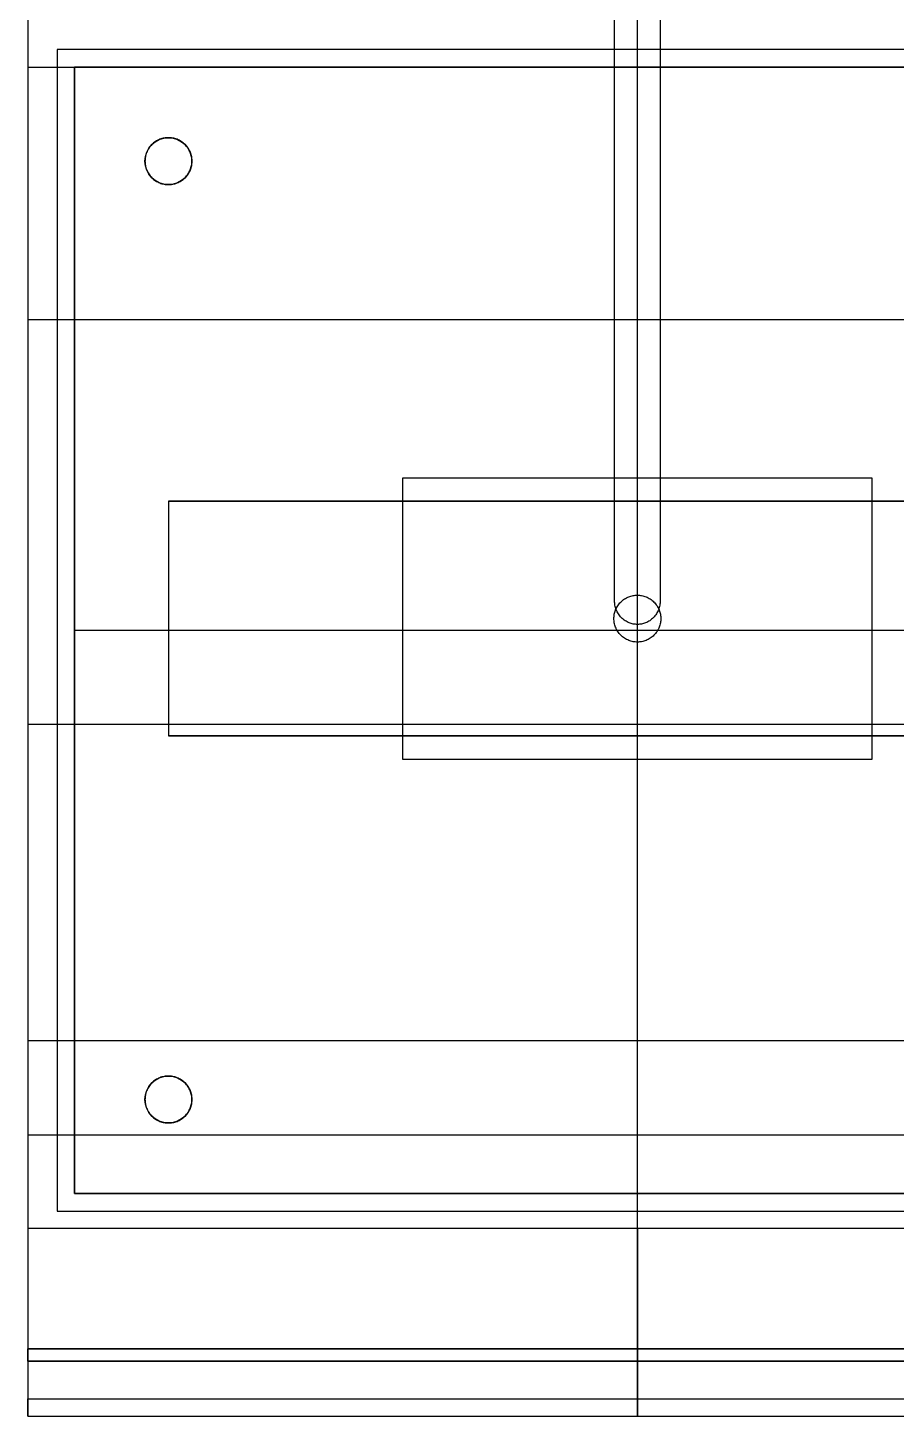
# Model space of a CAD drawing. Header units: inches. Extents: x -13 to 13, y -9.4 to 14.
# Drawn here: x -6.5 to 2.76, y -9.38 to 5.42 of the extents above; entities that cross this region are included whole.
import ezdxf

# ---------------------------------------------------------------- set-up
doc = ezdxf.new("R2010")
doc.units = ezdxf.units.IN
doc.header["$MEASUREMENT"] = 0
for name, color, linetype, true_color in [('frame$solid', 7, 'Continuous', 0x000000), ('kinect', 7, 'Continuous', 0x000000), ('mounts$top mounted', 7, 'Continuous', 0x000000), ('nubs', 7, 'Continuous', 0x000000), ('tray$tray 12 x 12$solid', 7, 'Continuous', 0x000000)]:
    doc.layers.add(name, color=color, linetype=linetype, true_color=true_color)

msp = doc.modelspace()

# ---------------------------------------------------------------- linework, layer by layer
at = {"layer": 'frame$solid'}
for p, q in [((-0.243, -0.687, 82), (-0.243, -0.687, 82.188)), ((0.243, -0.687, 82), (0.243, -0.687, 82.188))]:
    msp.add_line(p, q, dxfattribs=at)
for points, degree in [([(-6.5, 12, 20), (-6.5, 2.312, 20), (-6.5, -7.375, 20)], 2), ([(-6.5, 12, 19.812), (-6.5, 2.312, 19.812), (-6.5, -7.375, 19.812)], 2), ([(-6.5, 12, 19.906), (-6.5, 2.312, 19.906), (-6.5, -7.375, 19.906)], 2), ([(-6.5, 12, 82), (-6.5, 5, 82), (-6.5, -2, 82)], 2), ([(-6.5, 12, 82.188), (-6.5, 5, 82.188), (-6.5, -2, 82.188)], 2), ([(-6.5, 12, 82.094), (-6.5, 5, 82.094), (-6.5, -2, 82.094)], 2), ([(-0.243, -0.687, 82), (-0.243, 5.656, 82), (-0.243, 12, 82)], 2), ([(-0.243, -0.687, 82.188), (-0.243, 5.656, 82.187), (-0.243, 12, 82.187)], 2), ([(0, -7.375, 20), (0, 2.312, 20), (0, 12, 20)], 2), ([(0, -7.375, 19.812), (0, 2.312, 19.812), (0, 12, 19.812)], 2), ([(0.243, 12, 82), (0.243, 5.656, 82), (0.243, -0.687, 82)], 2), ([(0.243, 12, 82.187), (0.243, 5.656, 82.187), (0.243, -0.687, 82.188)], 2), ([(-6.5, 5, 82), (-3.371, 5, 82), (-0.243, 5, 82)], 2), ([(-6.5, 5, 82.188), (-3.371, 5, 82.188), (-0.243, 5, 82.188)], 2), ([(-6.5, 5, 82), (-6.5, 5, 82.094), (-6.5, 5, 82.188)], 2), ([(0.243, 5, 82), (3.371, 5, 82), (6.5, 5, 82)], 2), ([(0.243, 5, 82.188), (3.371, 5, 82.188), (6.5, 5, 82.188)], 2), ([(-6.5, 2.312, 20), (-6.5, 2.312, 19.906), (-6.5, 2.312, 19.812)], 2), ([(-6.5, 2.312, 20), (0, 2.312, 20), (6.5, 2.312, 20)], 2), ([(-6.5, 2.312, 19.812), (0, 2.312, 19.812), (6.5, 2.312, 19.812)], 2), ([(0, -2, 82), (0, -1.469, 82), (0, -0.937, 82)], 2), ([(0, -2, 82.188), (0, -1.469, 82.188), (0, -0.937, 82.188)], 2), ([(0, -0.937, 82.187), (0, -0.937, 82.094), (0, -0.937, 82)], 2), ([(-6.5, -2, 82), (0, -2, 82), (6.5, -2, 82)], 2), ([(-6.5, -2, 82.188), (0, -2, 82.188), (6.5, -2, 82.188)], 2), ([(-6.5, -2, 82), (-6.5, -2, 82.094), (-6.5, -2, 82.188)], 2), ([(-6.5, -2, 82.094), (0, -2, 82.094), (6.5, -2, 82.094)], 2), ([(0, -2, 82), (0, -2, 82.094), (0, -2, 82.188)], 2), ([(6.5, -5.375, 16), (0, -5.375, 16), (-6.5, -5.375, 16)], 2), ([(-6.5, -5.375, 16), (-6.5, -6.375, 16), (-6.5, -7.375, 16)], 2), ([(6.5, -5.375, 16.188), (0, -5.375, 16.188), (-6.5, -5.375, 16.188)], 2), ([(-6.5, -5.375, 16.188), (-6.5, -6.375, 16.188), (-6.5, -7.375, 16.188)], 2), ([(-6.5, -5.375, 16.188), (-6.5, -5.375, 16.094), (-6.5, -5.375, 16)], 2), ([(6.5, -5.375, 16.094), (0, -5.375, 16.094), (-6.5, -5.375, 16.094)], 2), ([(-6.5, -5.375, 16.094), (-6.5, -6.375, 16.094), (-6.5, -7.375, 16.094)], 2), ([(0, -7.375, 16), (0, -6.375, 16), (0, -5.375, 16)], 2), ([(0, -7.375, 16.188), (0, -6.375, 16.188), (0, -5.375, 16.188)], 2), ([(0, -5.375, 16), (0, -5.375, 16.094), (0, -5.375, 16.188)], 2), ([(-6.5, -6.375, 16), (0, -6.375, 16), (6.5, -6.375, 16)], 2), ([(-6.5, -6.375, 16.188), (0, -6.375, 16.188), (6.5, -6.375, 16.188)], 2), ([(-6.5, -6.375, 16), (-6.5, -6.375, 16.094), (-6.5, -6.375, 16.188)], 2), ([(6.5, -7.375, 16), (2.167, -7.375, 16), (-2.167, -7.375, 16), (-6.5, -7.375, 16)], 3), ([(6.5, -7.375, 20), (2.167, -7.375, 20), (-2.167, -7.375, 20), (-6.5, -7.375, 20)], 3), ([(6.5, -7.375, 16.188), (2.167, -7.375, 16.188), (-2.167, -7.375, 16.187), (-6.5, -7.375, 16.188)], 3), ([(6.5, -7.375, 19.812), (2.167, -7.375, 19.812), (-2.167, -7.375, 19.812), (-6.5, -7.375, 19.812)], 3), ([(-6.5, -7.375, 16.188), (-6.5, -7.375, 16.094), (-6.5, -7.375, 16)], 2), ([(-6.5, -7.375, 19.812), (-6.5, -7.375, 19.906), (-6.5, -7.375, 20)], 2), ([(-6.5, -8.657, 16.718), (-2.167, -8.657, 16.718), (2.167, -8.657, 16.718), (6.5, -8.657, 16.718)], 3), ([(6.5, -8.657, 19.282), (2.167, -8.657, 19.282), (-2.167, -8.657, 19.282), (-6.5, -8.657, 19.282)], 3), ([(-6.5, -8.789, 16.586), (-6.5, -8.723, 16.652), (-6.5, -8.657, 16.718)], 2), ([(-6.5, -8.789, 19.414), (-6.5, -8.723, 19.348), (-6.5, -8.657, 19.282)], 2), ([(-6.5, -8.789, 16.586), (-2.167, -8.789, 16.586), (2.167, -8.789, 16.586), (6.5, -8.789, 16.586)], 3), ([(6.5, -8.789, 19.414), (2.167, -8.789, 19.414), (-2.167, -8.789, 19.414), (-6.5, -8.789, 19.414)], 3), ([(-6.5, -9.188, 18), (-2.167, -9.188, 18), (2.167, -9.188, 18), (6.5, -9.188, 18)], 3), ([(-6.5, -9.375, 18), (-6.5, -9.281, 18), (-6.5, -9.188, 18)], 2), ([(-6.5, -9.375, 18), (-2.167, -9.375, 18), (2.167, -9.375, 18), (6.5, -9.375, 18)], 3)]:
    msp.add_open_spline(points, degree=degree, dxfattribs=at)
for points in [[(0.243, -0.687, 82.188), (0.243, -0.937, 82.188), (0, -0.937, 82.188), (-0.243, -0.937, 82.187), (-0.243, -0.687, 82.187)], [(0.243, -0.687, 82), (0.243, -0.937, 82), (0, -0.937, 82), (-0.243, -0.937, 82), (-0.243, -0.687, 82)], [(0.243, -0.687, 82.094), (0.243, -0.937, 82.094), (0, -0.937, 82.094), (-0.243, -0.937, 82.094), (-0.243, -0.687, 82.094)]]:
    msp.add_rational_spline(points, [1, 0.707106781187, 1, 0.707106781187, 1], degree=2, knots=[0, 0, 0, 0.3926991, 0.3926991, 0.7853982, 0.7853982, 0.7853982], dxfattribs=at)
for points in [[(-6.5, -7.375, 16), (-6.5, -9.375, 16), (-6.5, -9.375, 18)], [(-6.5, -7.375, 20), (-6.5, -9.375, 20), (-6.5, -9.375, 18)], [(-6.5, -7.375, 19.812), (-6.5, -9.188, 19.812), (-6.5, -9.188, 18)], [(-6.5, -7.375, 16.188), (-6.5, -9.188, 16.188), (-6.5, -9.188, 18)], [(-6.5, -7.375, 16.094), (-6.5, -9.281, 16.094), (-6.5, -9.281, 18)], [(-6.5, -7.375, 19.906), (-6.5, -9.281, 19.906), (-6.5, -9.281, 18)], [(0, -9.375, 18), (0, -9.375, 16), (0, -7.375, 16)], [(0, -7.375, 20), (0, -9.375, 20), (0, -9.375, 18)], [(0, -9.188, 18), (0, -9.188, 16.188), (0, -7.375, 16.188)], [(0, -7.375, 19.812), (0, -9.188, 19.812), (0, -9.188, 18)]]:
    msp.add_rational_spline(points, [1, 0.707106781187, 1], degree=2, dxfattribs=at)
at = {"layer": 'kinect'}
for points in [[(-5, 0.375, 53.75), (0, 0.375, 53.75), (5, 0.375, 53.75)], [(-5, 0.375, 53.75), (-5, -0.875, 53.75), (-5, -2.125, 53.75)], [(5, 0.375, 56.25), (0, 0.375, 56.25), (-5, 0.375, 56.25)], [(-5, 0.375, 56.25), (-5, -0.875, 56.25), (-5, -2.125, 56.25)], [(-5, 0.375, 56.25), (-5, 0.375, 55), (-5, 0.375, 53.75)], [(-5, -2.125, 53.75), (0, -2.125, 53.75), (5, -2.125, 53.75)], [(5, -2.125, 56.25), (0, -2.125, 56.25), (-5, -2.125, 56.25)], [(-5, -2.125, 56.25), (-5, -2.125, 55), (-5, -2.125, 53.75)]]:
    msp.add_open_spline(points, degree=2, dxfattribs=at)
at = {"layer": 'mounts$top mounted'}
for points in [[(-2.5, 0.625, 56.5), (0, 0.625, 56.5), (2.5, 0.625, 56.5)], [(-2.5, 0.625, 56.25), (0, 0.625, 56.25), (2.5, 0.625, 56.25)], [(-2.5, 0.625, 56.5), (-2.5, 0.625, 56.375), (-2.5, 0.625, 56.25)], [(-2.5, -2.375, 56.5), (-2.5, -0.875, 56.5), (-2.5, 0.625, 56.5)], [(-2.5, -2.375, 56.25), (-2.5, -0.875, 56.25), (-2.5, 0.625, 56.25)], [(2.5, 0.625, 56.5), (2.5, 0.625, 56.375), (2.5, 0.625, 56.25)], [(2.5, 0.625, 56.5), (2.5, -0.875, 56.5), (2.5, -2.375, 56.5)], [(2.5, 0.625, 56.25), (2.5, -0.875, 56.25), (2.5, -2.375, 56.25)], [(0.25, -0.875, 56.5), (0.25, -0.875, 69.437), (0.25, -0.875, 82.375)], [(2.5, -2.375, 56.5), (0, -2.375, 56.5), (-2.5, -2.375, 56.5)], [(-2.5, -2.375, 56.5), (-2.5, -2.375, 56.375), (-2.5, -2.375, 56.25)], [(2.5, -2.375, 56.25), (0, -2.375, 56.25), (-2.5, -2.375, 56.25)], [(2.5, -2.375, 56.5), (2.5, -2.375, 56.375), (2.5, -2.375, 56.25)]]:
    msp.add_open_spline(points, degree=2, dxfattribs=at)
for points in [[(0.25, -0.875, 56.5), (0.25, -0.625, 56.5), (0, -0.625, 56.5), (-0.25, -0.625, 56.5), (-0.25, -0.875, 56.5), (-0.25, -1.125, 56.5), (0, -1.125, 56.5), (0.25, -1.125, 56.5), (0.25, -0.875, 56.5)], [(0.25, -0.875, 82.375), (0.25, -0.625, 82.375), (0, -0.625, 82.375), (-0.25, -0.625, 82.375), (-0.25, -0.875, 82.375), (-0.25, -1.125, 82.375), (0, -1.125, 82.375), (0.25, -1.125, 82.375), (0.25, -0.875, 82.375)]]:
    msp.add_rational_spline(points, [1, 0.707106781187, 1, 0.707106781187, 1, 0.707106781187, 1, 0.707106781187, 1], degree=2, knots=[0, 0, 0, 0.392699, 0.392699, 0.785398, 0.785398, 1.178097, 1.178097, 1.570796, 1.570796, 1.570796], dxfattribs=at)
at = {"layer": 'nubs'}
for points in [[(-4.75, 4, 20.188), (-4.75, 3.75, 20.188), (-5, 3.75, 20.188), (-5.25, 3.75, 20.188), (-5.25, 4, 20.188), (-5.25, 4.25, 20.188), (-5, 4.25, 20.188), (-4.75, 4.25, 20.188), (-4.75, 4, 20.188)], [(-4.75, 4, 20), (-4.75, 3.75, 20), (-5, 3.75, 20), (-5.25, 3.75, 20), (-5.25, 4, 20), (-5.25, 4.25, 20), (-5, 4.25, 20), (-4.75, 4.25, 20), (-4.75, 4, 20)], [(-4.75, -6, 20.188), (-4.75, -6.25, 20.188), (-5, -6.25, 20.188), (-5.25, -6.25, 20.188), (-5.25, -6, 20.188), (-5.25, -5.75, 20.188), (-5, -5.75, 20.188), (-4.75, -5.75, 20.188), (-4.75, -6, 20.188)], [(-4.75, -6, 20), (-4.75, -6.25, 20), (-5, -6.25, 20), (-5.25, -6.25, 20), (-5.25, -6, 20), (-5.25, -5.75, 20), (-5, -5.75, 20), (-4.75, -5.75, 20), (-4.75, -6, 20)]]:
    msp.add_rational_spline(points, [1, 0.707106781187, 1, 0.707106781187, 1, 0.707106781187, 1, 0.707106781187, 1], degree=2, knots=[0, 0, 0, 0.392699, 0.392699, 0.785398, 0.785398, 1.178097, 1.178097, 1.570796, 1.570796, 1.570796], dxfattribs=at)
for points in [[(-4.75, 4, 20.188), (-4.75, 4, 20.094), (-4.75, 4, 20)], [(-4.75, -6, 20.188), (-4.75, -6, 20.094), (-4.75, -6, 20)]]:
    msp.add_open_spline(points, degree=2, dxfattribs=at)
at = {"layer": 'tray$tray 12 x 12$solid'}
for p, q in [((0, -7, 20), (0, 5, 20)), ((0, -7, 20.188), (0, 5, 20.188)), ((-5, 4.25, 20), (-5, 4.25, 20.188)), ((-5.25, 4, 20), (-5.25, 4, 20.188)), ((-4.75, 4, 20), (-4.75, 4, 20.188)), ((-5, 3.75, 20), (-5, 3.75, 20.188)), ((-6, -1, 20), (6, -1, 20)), ((-6, -1, 20.188), (6, -1, 20.188)), ((-5, -5.75, 20), (-5, -5.75, 20.188)), ((-5.25, -6, 20), (-5.25, -6, 20.188)), ((-4.75, -6, 20), (-4.75, -6, 20.188)), ((-5, -6.25, 20), (-5, -6.25, 20.188))]:
    msp.add_line(p, q, dxfattribs=at)
for centre in [(-5, 4, 20), (-5, 4, 20.094), (-5, -6, 20), (-5, -6, 20.094)]:
    msp.add_circle(centre, 0.25, dxfattribs=at)
for points in [[(6.188, 5.188, 20), (0, 5.188, 20), (-6.188, 5.188, 20)], [(-6.188, 5.188, 20), (-6.188, 5.188, 20.25), (-6.188, 5.188, 20.5)], [(6.188, 5.188, 20.5), (0, 5.188, 20.5), (-6.188, 5.188, 20.5)], [(-6.188, 5.188, 20), (-6.188, -1, 20), (-6.188, -7.188, 20)], [(-6.188, 5.188, 20.5), (-6.188, -1, 20.5), (-6.188, -7.188, 20.5)], [(-6, -7, 20), (-6, -1, 20), (-6, 5, 20)], [(-6, 5, 20), (-6, 5, 20.25), (-6, 5, 20.5)], [(-6, -7, 20.5), (-6, -1, 20.5), (-6, 5, 20.5)], [(-6, 5, 20), (0, 5, 20), (6, 5, 20)], [(-6, 5, 20.5), (0, 5, 20.5), (6, 5, 20.5)], [(6, 5, 20), (0, 5, 20), (-6, 5, 20)], [(-6, 5, 20), (-6, 5, 20.094), (-6, 5, 20.188)], [(6, 5, 20.188), (0, 5, 20.188), (-6, 5, 20.188)], [(-6, 5, 20), (-6, -1, 20), (-6, -7, 20)], [(-6, 5, 20.188), (-6, -1, 20.188), (-6, -7, 20.188)], [(6, 5, 20.094), (0, 5, 20.094), (-6, 5, 20.094)], [(-6, 5, 20.094), (-6, -1, 20.094), (-6, -7, 20.094)], [(0, 5, 20), (0, 5, 20.094), (0, 5, 20.188)], [(-6, -1, 20), (-6, -1, 20.094), (-6, -1, 20.188)], [(-6, -7, 20), (-6, -7, 20.25), (-6, -7, 20.5)], [(6, -7, 20), (0, -7, 20), (-6, -7, 20)], [(6, -7, 20.5), (0, -7, 20.5), (-6, -7, 20.5)], [(-6, -7, 20), (0, -7, 20), (6, -7, 20)], [(-6, -7, 20.188), (0, -7, 20.188), (6, -7, 20.188)], [(-6, -7, 20), (-6, -7, 20.094), (-6, -7, 20.188)], [(-6, -7, 20.094), (0, -7, 20.094), (6, -7, 20.094)], [(0, -7, 20), (0, -7, 20.094), (0, -7, 20.188)], [(-6.188, -7.188, 20), (0, -7.188, 20), (6.188, -7.188, 20)], [(-6.188, -7.188, 20.5), (0, -7.188, 20.5), (6.188, -7.188, 20.5)], [(-6.188, -7.188, 20), (-6.188, -7.188, 20.25), (-6.188, -7.188, 20.5)]]:
    msp.add_open_spline(points, degree=2, dxfattribs=at)
for points in [[(-4.75, 4, 20.188), (-4.75, 3.75, 20.188), (-5, 3.75, 20.188), (-5.25, 3.75, 20.188), (-5.25, 4, 20.188), (-5.25, 4.25, 20.188), (-5, 4.25, 20.188), (-4.75, 4.25, 20.188), (-4.75, 4, 20.188)], [(-4.75, -6, 20.188), (-4.75, -6.25, 20.188), (-5, -6.25, 20.188), (-5.25, -6.25, 20.188), (-5.25, -6, 20.188), (-5.25, -5.75, 20.188), (-5, -5.75, 20.188), (-4.75, -5.75, 20.188), (-4.75, -6, 20.188)]]:
    msp.add_rational_spline(points, [1, 0.707106781187, 1, 0.707106781187, 1, 0.707106781187, 1, 0.707106781187, 1], degree=2, knots=[-1.570796, -1.570796, -1.570796, -1.178097, -1.178097, -0.785398, -0.785398, -0.392699, -0.392699, 0, 0, 0], dxfattribs=at)

doc.saveas('drawing.dxf')
